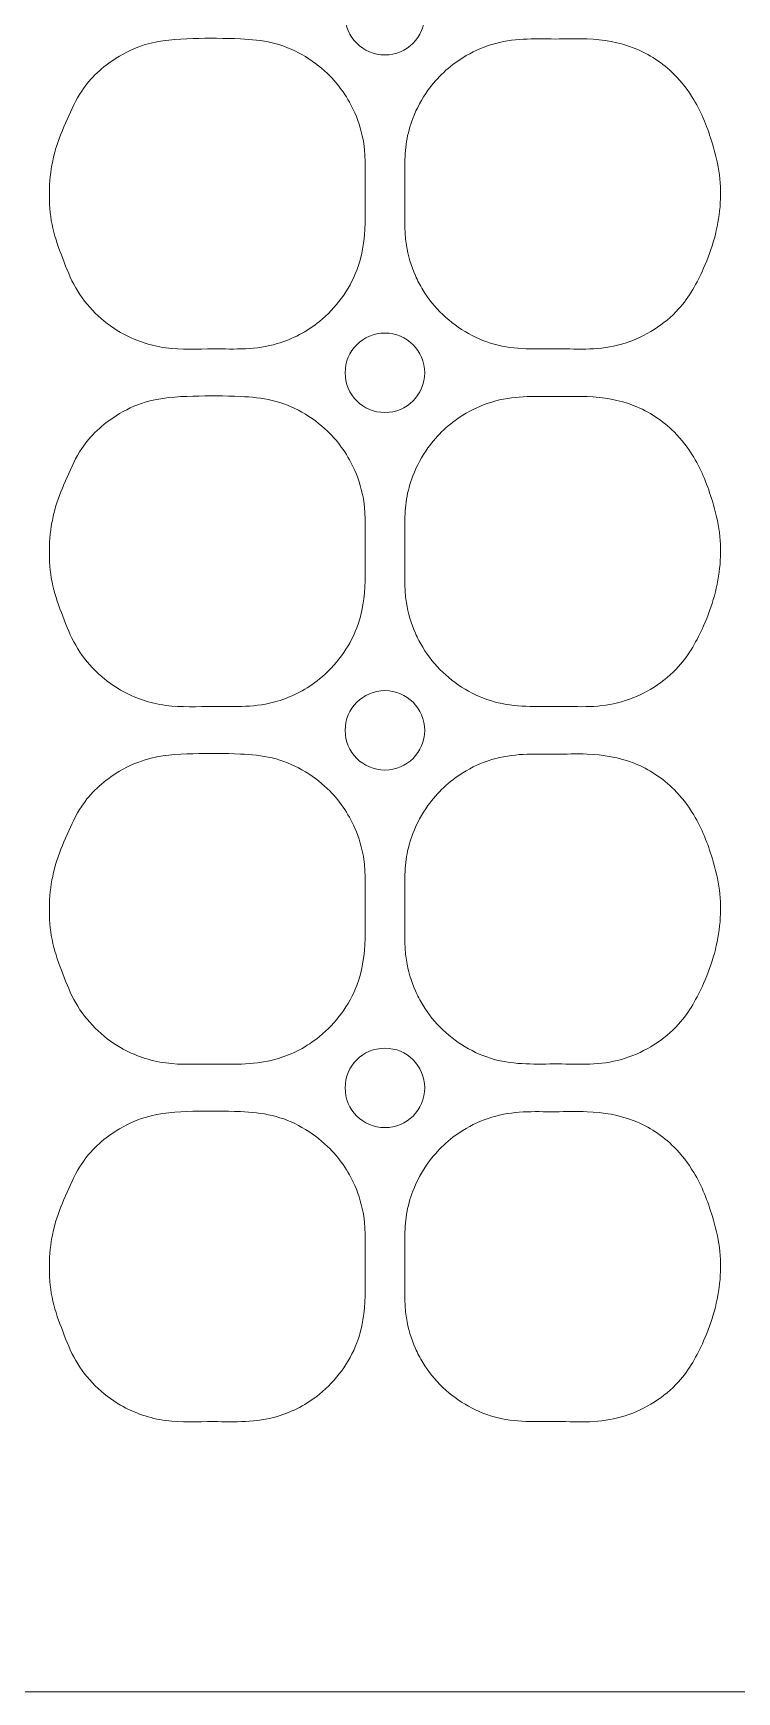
# Model space of a CAD drawing. Header units: millimetres. Extents: x 42356 to 50646, y 31507 to 39566.
# Drawn here: x 47656.1 to 47664.95, y 38373.8 to 38394.67 of the extents above; entities that cross this region are included whole.
import ezdxf

# ---------------------------------------------------------------- set-up
doc = ezdxf.new("R2010")
doc.units = ezdxf.units.MM
doc.set_wipeout_variables(frame=1)
doc.layers.add('000-PI-Oprema', color=30, linetype='Continuous', lineweight=5)

# ---------------------------------------------------------------- blocks, each defined once
blk = doc.blocks.new('PLC_CARD')
at = {"layer": '000-PI-Oprema'}
blk.add_line((1.017, -60.824), (13.983, -60.824), dxfattribs=at)
for centre in [(7.5, -39.724), (7.5, -44.224), (7.5, -48.724), (7.5, -53.224)]:
    blk.add_circle(centre, 0.5, dxfattribs=at)
for points, knots in [([(3.611, -43.154), (3.677, -43.27), (3.845, -43.484), (4.22, -43.773), (4.74, -43.949), (5.28, -43.915), (5.747, -43.934), (6.218, -43.866), (6.641, -43.64), (6.966, -43.297), (7.198, -42.881), (7.264, -42.408), (7.242, -41.875), (7.27, -41.403), (7.118, -40.881), (6.845, -40.487), (6.465, -40.206), (6.087, -40.051), (5.616, -40.013), (5.085, -40.012), (4.542, -40.045), (4.051, -40.28), (3.696, -40.605), (3.502, -41.036), (3.369, -41.343), (3.295, -41.672), (3.268, -42.005), (3.307, -42.411), (3.448, -42.787), (3.545, -43.038), (3.611, -43.154)], [0, 0, 0, 0, 0.03125, 0.0625, 0.109375, 0.15625, 0.1875, 0.21875, 0.265625, 0.296875, 0.328125, 0.375, 0.40625, 0.453125, 0.484375, 0.53125, 0.5625, 0.59375, 0.625, 0.671875, 0.71875, 0.75, 0.796875, 0.828125, 0.859375, 0.875, 0.90625, 0.9375, 0.96875, 1, 1, 1, 1]), ([(7.976, -43.179), (8.045, -43.294), (8.215, -43.505), (8.542, -43.745), (8.92, -43.897), (9.324, -43.93), (9.725, -43.917), (10.127, -43.937), (10.527, -43.868), (10.893, -43.693), (11.262, -43.391), (11.491, -42.973), (11.654, -42.534), (11.727, -42.136), (11.721, -41.731), (11.608, -41.274), (11.439, -40.834), (11.107, -40.402), (10.65, -40.098), (10.109, -40.009), (9.642, -40.029), (9.24, -40.014), (8.839, -40.073), (8.5, -40.231), (8.233, -40.436), (8.011, -40.689), (7.852, -40.986), (7.76, -41.312), (7.744, -41.647), (7.754, -42.015), (7.744, -42.35), (7.77, -42.685), (7.848, -42.944), (7.941, -43.122), (7.976, -43.179)], [0, 0, 0, 0, 0.03125, 0.0625, 0.09375, 0.125, 0.15625, 0.1875, 0.21875, 0.25, 0.28125, 0.328125, 0.359375, 0.390625, 0.421875, 0.453125, 0.5, 0.53125, 0.578125, 0.625, 0.65625, 0.6875, 0.71875, 0.75, 0.773438, 0.796875, 0.828125, 0.851562, 0.875, 0.90625, 0.9375, 0.953125, 0.984375, 1, 1, 1, 1]), ([(3.611, -47.654), (3.677, -47.77), (3.845, -47.984), (4.22, -48.273), (4.74, -48.449), (5.28, -48.415), (5.747, -48.434), (6.218, -48.366), (6.641, -48.14), (6.966, -47.797), (7.198, -47.381), (7.264, -46.908), (7.242, -46.375), (7.27, -45.903), (7.118, -45.381), (6.845, -44.987), (6.465, -44.706), (6.087, -44.551), (5.616, -44.513), (5.085, -44.512), (4.542, -44.545), (4.051, -44.78), (3.696, -45.105), (3.502, -45.536), (3.369, -45.843), (3.295, -46.172), (3.268, -46.505), (3.307, -46.911), (3.448, -47.287), (3.545, -47.538), (3.611, -47.654)], [0, 0, 0, 0, 0.03125, 0.0625, 0.109375, 0.15625, 0.1875, 0.21875, 0.265625, 0.296875, 0.328125, 0.375, 0.40625, 0.453125, 0.484375, 0.53125, 0.5625, 0.59375, 0.625, 0.671875, 0.71875, 0.75, 0.796875, 0.828125, 0.859375, 0.875, 0.90625, 0.9375, 0.96875, 1, 1, 1, 1]), ([(7.976, -47.679), (8.045, -47.794), (8.215, -48.005), (8.542, -48.245), (8.92, -48.397), (9.324, -48.43), (9.725, -48.417), (10.127, -48.437), (10.527, -48.368), (10.893, -48.193), (11.262, -47.891), (11.491, -47.473), (11.654, -47.034), (11.727, -46.636), (11.721, -46.231), (11.608, -45.774), (11.439, -45.334), (11.107, -44.902), (10.65, -44.598), (10.109, -44.509), (9.642, -44.529), (9.24, -44.514), (8.839, -44.573), (8.5, -44.731), (8.233, -44.936), (8.011, -45.189), (7.852, -45.486), (7.76, -45.812), (7.744, -46.147), (7.754, -46.515), (7.744, -46.85), (7.77, -47.185), (7.848, -47.444), (7.941, -47.622), (7.976, -47.679)], [0, 0, 0, 0, 0.03125, 0.0625, 0.09375, 0.125, 0.15625, 0.1875, 0.21875, 0.25, 0.28125, 0.328125, 0.359375, 0.390625, 0.421875, 0.453125, 0.5, 0.53125, 0.578125, 0.625, 0.65625, 0.6875, 0.71875, 0.75, 0.773438, 0.796875, 0.828125, 0.851562, 0.875, 0.90625, 0.9375, 0.953125, 0.984375, 1, 1, 1, 1]), ([(3.611, -52.154), (3.677, -52.27), (3.845, -52.484), (4.22, -52.773), (4.74, -52.949), (5.28, -52.915), (5.747, -52.934), (6.218, -52.866), (6.641, -52.64), (6.966, -52.297), (7.198, -51.881), (7.264, -51.408), (7.242, -50.875), (7.27, -50.403), (7.118, -49.881), (6.845, -49.487), (6.465, -49.206), (6.087, -49.051), (5.616, -49.013), (5.085, -49.012), (4.542, -49.045), (4.051, -49.28), (3.696, -49.605), (3.502, -50.036), (3.369, -50.343), (3.295, -50.672), (3.268, -51.005), (3.307, -51.411), (3.448, -51.787), (3.545, -52.038), (3.611, -52.154)], [0, 0, 0, 0, 0.03125, 0.0625, 0.109375, 0.15625, 0.1875, 0.21875, 0.265625, 0.296875, 0.328125, 0.375, 0.40625, 0.453125, 0.484375, 0.53125, 0.5625, 0.59375, 0.625, 0.671875, 0.71875, 0.75, 0.796875, 0.828125, 0.859375, 0.875, 0.90625, 0.9375, 0.96875, 1, 1, 1, 1]), ([(7.976, -52.179), (8.045, -52.294), (8.215, -52.505), (8.542, -52.745), (8.92, -52.897), (9.324, -52.93), (9.725, -52.917), (10.127, -52.937), (10.527, -52.868), (10.893, -52.693), (11.262, -52.391), (11.491, -51.973), (11.654, -51.534), (11.727, -51.136), (11.721, -50.731), (11.608, -50.274), (11.439, -49.834), (11.107, -49.402), (10.65, -49.098), (10.109, -49.009), (9.642, -49.029), (9.24, -49.014), (8.839, -49.073), (8.5, -49.231), (8.233, -49.436), (8.011, -49.689), (7.852, -49.986), (7.76, -50.312), (7.744, -50.647), (7.754, -51.015), (7.744, -51.35), (7.77, -51.685), (7.848, -51.944), (7.941, -52.122), (7.976, -52.179)], [0, 0, 0, 0, 0.03125, 0.0625, 0.09375, 0.125, 0.15625, 0.1875, 0.21875, 0.25, 0.28125, 0.328125, 0.359375, 0.390625, 0.421875, 0.453125, 0.5, 0.53125, 0.578125, 0.625, 0.65625, 0.6875, 0.71875, 0.75, 0.773438, 0.796875, 0.828125, 0.851562, 0.875, 0.90625, 0.9375, 0.953125, 0.984375, 1, 1, 1, 1]), ([(3.611, -56.654), (3.677, -56.77), (3.845, -56.984), (4.22, -57.273), (4.74, -57.449), (5.28, -57.415), (5.747, -57.434), (6.218, -57.366), (6.641, -57.14), (6.966, -56.797), (7.198, -56.381), (7.264, -55.908), (7.242, -55.375), (7.27, -54.903), (7.118, -54.381), (6.845, -53.987), (6.465, -53.706), (6.087, -53.551), (5.616, -53.513), (5.085, -53.512), (4.542, -53.545), (4.051, -53.78), (3.696, -54.105), (3.502, -54.536), (3.369, -54.843), (3.295, -55.172), (3.268, -55.505), (3.307, -55.911), (3.448, -56.287), (3.545, -56.538), (3.611, -56.654)], [0, 0, 0, 0, 0.03125, 0.0625, 0.109375, 0.15625, 0.1875, 0.21875, 0.265625, 0.296875, 0.328125, 0.375, 0.40625, 0.453125, 0.484375, 0.53125, 0.5625, 0.59375, 0.625, 0.671875, 0.71875, 0.75, 0.796875, 0.828125, 0.859375, 0.875, 0.90625, 0.9375, 0.96875, 1, 1, 1, 1]), ([(7.976, -56.679), (8.045, -56.794), (8.215, -57.005), (8.542, -57.245), (8.92, -57.397), (9.324, -57.43), (9.725, -57.417), (10.127, -57.437), (10.527, -57.368), (10.893, -57.193), (11.262, -56.891), (11.491, -56.473), (11.654, -56.034), (11.727, -55.636), (11.721, -55.231), (11.608, -54.774), (11.439, -54.334), (11.107, -53.902), (10.65, -53.598), (10.109, -53.509), (9.642, -53.529), (9.24, -53.514), (8.839, -53.573), (8.5, -53.731), (8.233, -53.936), (8.011, -54.189), (7.852, -54.486), (7.76, -54.812), (7.744, -55.147), (7.754, -55.515), (7.744, -55.85), (7.77, -56.185), (7.848, -56.444), (7.941, -56.622), (7.976, -56.679)], [0, 0, 0, 0, 0.03125, 0.0625, 0.09375, 0.125, 0.15625, 0.1875, 0.21875, 0.25, 0.28125, 0.328125, 0.359375, 0.390625, 0.421875, 0.453125, 0.5, 0.53125, 0.578125, 0.625, 0.65625, 0.6875, 0.71875, 0.75, 0.773438, 0.796875, 0.828125, 0.851562, 0.875, 0.90625, 0.9375, 0.953125, 0.984375, 1, 1, 1, 1])]:
    blk.add_open_spline(points, degree=3, knots=knots, dxfattribs=at)

msp = doc.modelspace()

# ---------------------------------------------------------------- wipeouts: each hides what was drawn before it
msp.add_wipeout([(47653.026, 38490.839), (47668.026, 38490.839), (47668.026, 38373.801), (47653.026, 38373.801)]).dxf.layer = '000-PI-Oprema'

# ---------------------------------------------------------------- next in the draw order: block references
at = {"layer": '000-PI-Oprema'}
msp.add_blockref('PLC_CARD', (47653.026, 38434.625), dxfattribs=at)

doc.saveas('drawing.dxf')
